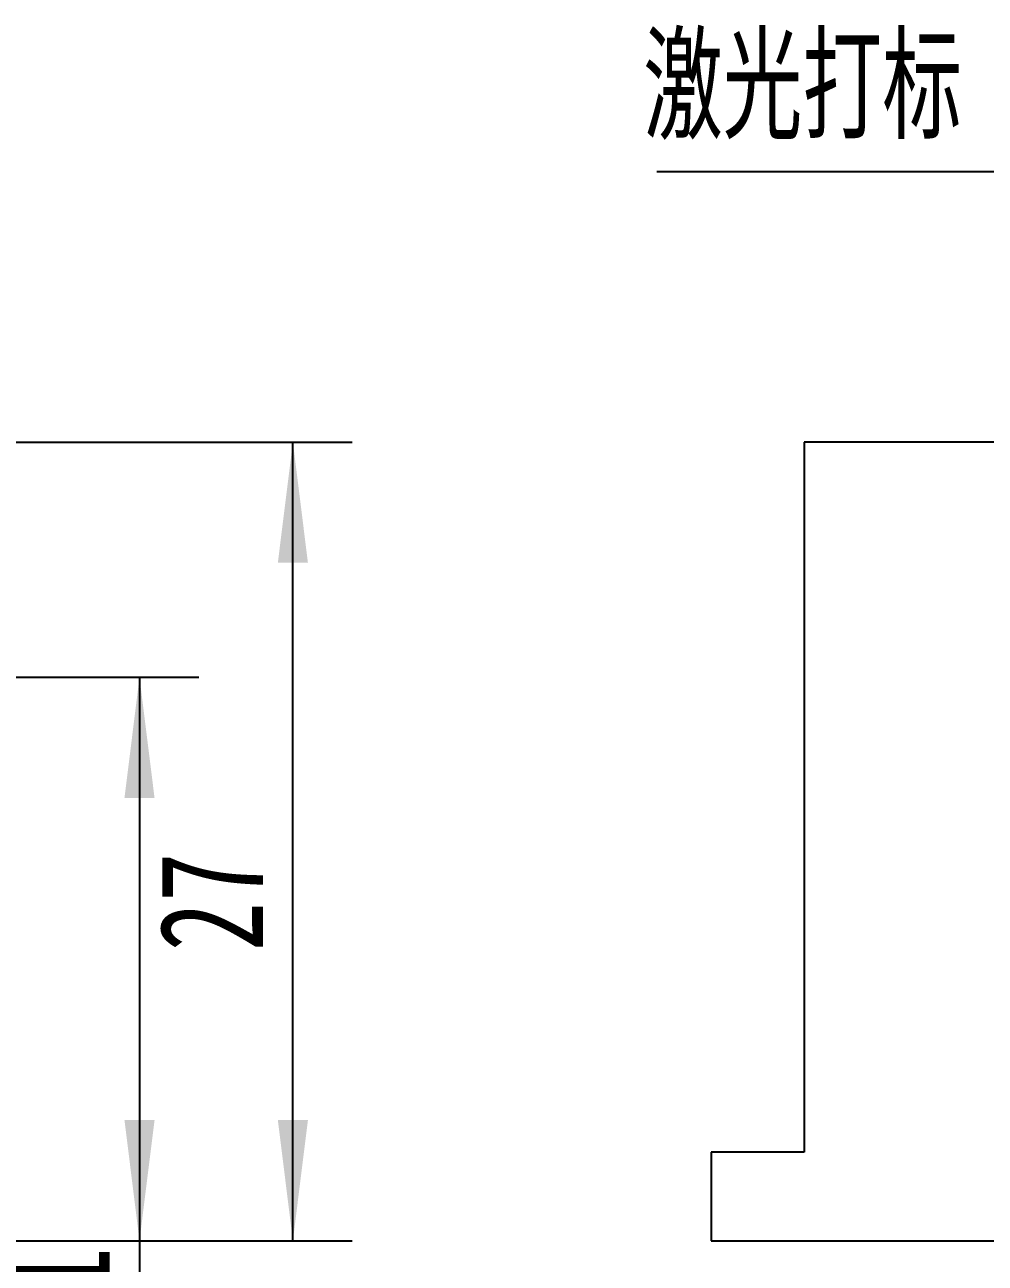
# Model space of a CAD drawing. Header units: millimetres. Extents: x 0 to 210, y 0 to 297.
# Drawn here: x 138.23 to 170.67, y 180.67 to 222.53 of the extents above; entities that cross this region are included whole.
import ezdxf

# ---------------------------------------------------------------- set-up
doc = ezdxf.new("R2010")
doc.units = ezdxf.units.MM
doc.layers.add('根据设置的颜色创建', color=7, linetype='Continuous', lineweight=25)
doc.styles.add('SLDTEXTSTYLE0', font='TXT', dxfattribs={"width": 0.7, "bigfont": 'bigfont'})
doc.styles.add('SLDTEXTSTYLE5', font='TXT', dxfattribs={"width": 0.7})
doc.dimstyles.new('SLDDIMSTYLE0', dxfattribs={"dimtxt": 3.5, "dimasz": 4.08, "dimexe": 0, "dimexo": 0.0625, "dimgap": 0.875, "dimtad": 2, "dimrnd": 1e-09, "dimzin": 12, "dimdsep": 46, "dimtxsty": 'SLDTEXTSTYLE5', "dimsah": 1, "dimcen": 0.09, "dimadec": 0, "dimazin": 3, "dimtfac": 1, "dimtofl": 0, "dimtmove": 0, "dimatfit": 3, "dimfxl": 0, "dimfrac": 2, "dimtolj": 1, "dimtzin": 12, "dimarcsym": 0})
doc.dimstyles.new('SLDDIMSTYLE1', dxfattribs={"dimtxt": 3.5, "dimasz": 4.08, "dimexe": 0, "dimexo": 0.0625, "dimgap": 0.875, "dimtad": 2, "dimrnd": 1e-09, "dimzin": 12, "dimdsep": 46, "dimtxsty": 'SLDTEXTSTYLE5', "dimsah": 1, "dimcen": 0.09, "dimadec": 0, "dimazin": 3, "dimtol": 1, "dimtp": 0.01, "dimtm": 0.01, "dimtfac": 1, "dimtofl": 0, "dimtmove": 0, "dimatfit": 3, "dimfxl": 0, "dimfrac": 2, "dimtolj": 1, "dimarcsym": 0})

# ---------------------------------------------------------------- blocks, each defined once
blk = doc.blocks.new('_D')
at = {"layer": '根据设置的颜色创建'}
for p, q in [((137.282, 208.427), (149.282, 208.427)), ((147.282, 181.427), (147.282, 208.427)), ((137.282, 181.427), (149.282, 181.427))]:
    blk.add_line(p, q, dxfattribs=at)
for points in [[(147.282, 208.427), (146.774, 204.347), (147.79, 204.347)], [(147.282, 181.427), (147.79, 185.507), (146.774, 185.507)]]:
    blk.add_solid(points, dxfattribs=at)
at = {"layer": '根据设置的颜色创建', "insert": (142.77, 191.213), "char_height": 3.5, "attachment_point": 1, "rotation": 90, "style": 'SLDTEXTSTYLE5'}
blk.add_mtext('27', dxfattribs=at)
blk = doc.blocks.new('_D_1')
at = {"layer": '根据设置的颜色创建'}
for p, q in [((137.282, 200.477), (144.101, 200.477)), ((142.101, 200.477), (142.101, 181.427)), ((137.282, 181.427), (144.101, 181.427)), ((142.101, 181.427), (142.101, 162.225))]:
    blk.add_line(p, q, dxfattribs=at)
for points in [[(142.101, 200.477), (141.593, 196.397), (142.609, 196.397)], [(142.101, 181.427), (142.609, 185.507), (141.593, 185.507)]]:
    blk.add_solid(points, dxfattribs=at)
at = {"layer": '根据设置的颜色创建', "char_height": 3.5, "attachment_point": 1, "rotation": 90, "style": 'SLDTEXTSTYLE5'}
for s, insert in [('±0.01', (137.59, 171.208)), ('19.05', (137.59, 162.225))]:
    blk.add_mtext(s, dxfattribs=dict(at, insert=insert))
blk = doc.blocks.new('SW_NOTE_0_3')
at = {"layer": '根据设置的颜色创建', "color": 0}
blk.add_line((-12.38, 0), (0, 0), dxfattribs=at)
at = {"layer": '根据设置的颜色创建', "color": 0, "insert": (-12.855, 4.594), "char_height": 3.5, "attachment_point": 1, "style": 'SLDTEXTSTYLE0'}
blk.add_mtext('激光打标', dxfattribs=at)

msp = doc.modelspace()

# ---------------------------------------------------------------- linework, layer by layer
at = {"color": 7, "linetype": 'Continuous', "lineweight": 25}
for p, q in [((164.556, 208.427), (164.556, 184.427)), ((171.385, 208.427), (164.556, 208.427)), ((161.41, 184.427), (161.41, 181.427)), ((164.556, 184.427), (161.41, 184.427)), ((161.41, 181.427), (192.36, 181.427))]:
    msp.add_line(p, q, dxfattribs=at)

# ---------------------------------------------------------------- block references
at = {"layer": '根据设置的颜色创建'}
msp.add_blockref('SW_NOTE_0_3', (171.959, 217.568), dxfattribs=at)

# ---------------------------------------------------------------- dimensions: what is measured, and where the dimension line sits
for base, p1, p2, dimstyle, picture, middle in [((147.282, 208.427), (137.282, 181.427), (137.282, 208.427), 'SLDDIMSTYLE0', '_D', (147.282, 192.746)), ((142.101, 181.427), (137.282, 200.477), (137.282, 181.427), 'SLDDIMSTYLE1', '_D_1', (142.101, 171.427))]:
    dim = msp.add_linear_dim(base=base, p1=p1, p2=p2, angle=90, dimstyle=dimstyle, dxfattribs=at)
    dim.commit()
    dim.dimension.update_dxf_attribs({"geometry": picture, "text_midpoint": middle, "dimtype": 160})

doc.saveas('drawing.dxf')
